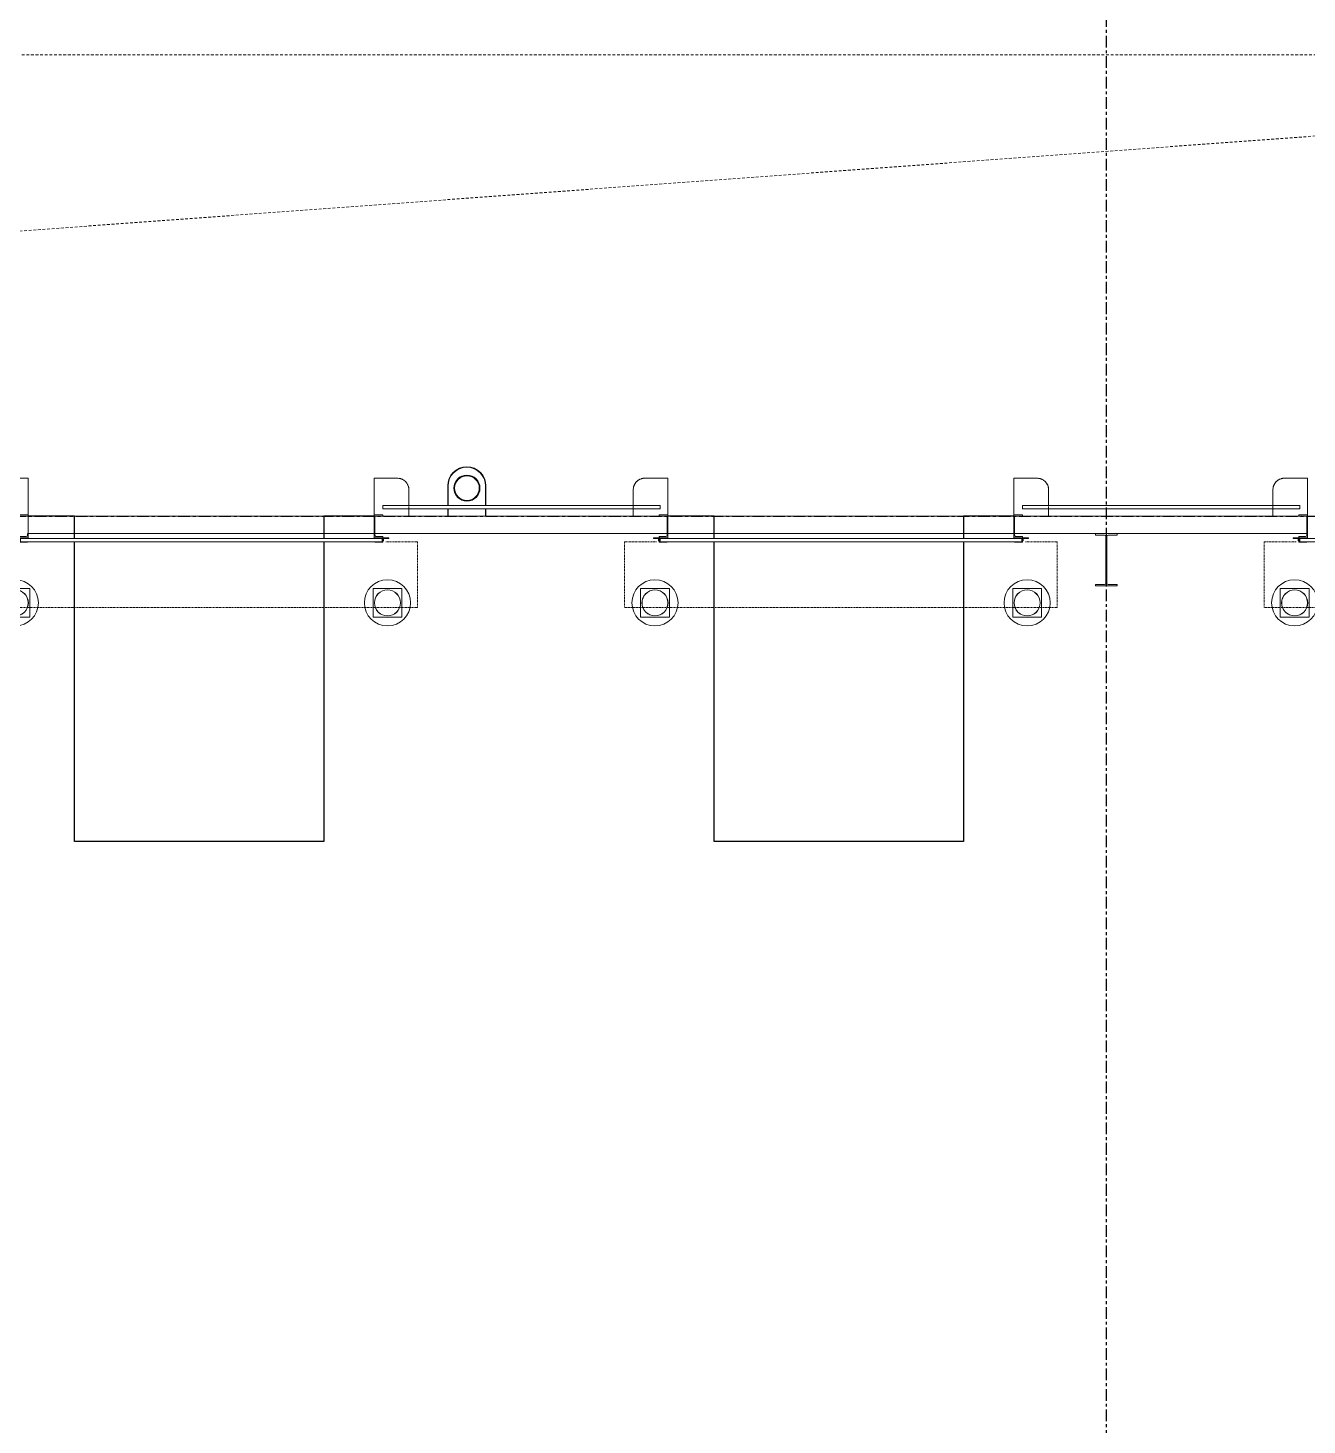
# Model space of a CAD drawing. Header units: millimetres. Extents: x -677815 to 406757, y -145898 to 39000.
# Drawn here: x 33774 to 44862, y -7880 to 4234 of the extents above; entities that cross this region are included whole.
import ezdxf

# ---------------------------------------------------------------- set-up
doc = ezdxf.new("R2010")
doc.units = ezdxf.units.MM
doc.header["$LTSCALE"] = 8
for name, pattern in [('Xref building Toll$0$_SBA Dash - Loose', [5, 3, -2]), ('Xref building Toll$0$_SBA Dash - Tight', [1.6, 1, -0.6]), ('Xref building Toll$0$CENTER', [7, 4, -1, 1, -1]), ('Xref building Toll$0$Grid Line', [22.225, 12.7, -3.175, 3.175, -3.175])]:
    doc.linetypes.add(name, pattern=pattern)
for name, color, linetype, lineweight in [('Xref building Toll$0$A-DETL', 8, 'Continuous', 9), ('Xref building Toll$0$A-DOOR', 8, 'Continuous', 9), ('Xref building Toll$0$A-DOOR-FRAM', 8, 'Continuous', 9), ('Xref building Toll$0$A-FLOR', 8, 'Continuous', 25), ('Xref building Toll$0$A-GENM', 8, 'Continuous', 9), ('Xref building Toll$0$A-WALL', 8, 'Continuous', 9), ('Xref building Toll$0$P-PIPE', 8, 'Continuous', 9), ('Xref building Toll$0$S-COLS', 8, 'Continuous', 9)]:
    doc.layers.add(name, color=color, linetype=linetype, lineweight=lineweight)
doc.layers.add('Xref building Toll$0$S-GRID', color=8, linetype='Continuous')

# ---------------------------------------------------------------- blocks, each defined once
blk = doc.blocks.new('Xref building Toll$0$Toll Grids')
at = {"layer": 'Xref building Toll$0$S-GRID', "linetype": 'Xref building Toll$0$Grid Line'}
for p, q in [((43122, -125373.3), (43122, 36031.5)), ((-9195.8, 0), (280997.7, 0))]:
    blk.add_line(p, q, dxfattribs=at)
blk = doc.blocks.new('Xref building Toll$0$_SBA ROLLER LVDoor_C Clip At Side - 3000W x 3600H-V2-MASTER GROUND FLOOR')
at = {"layer": 'Xref building Toll$0$A-DOOR', "linetype": 'Xref building Toll$0$_SBA Dash - Tight'}
for p, q in [((-1875, 147), (-1875, 717)), ((-1875, 717), (1875, 717)), ((1875, 147), (1875, 717)), ((-1875, 147), (-1600, 147)), ((1600, 147), (1875, 147))]:
    blk.add_line(p, q, dxfattribs=at)
at = {"layer": 'Xref building Toll$0$A-DOOR'}
for p, q in [((-1580, 138), (-1575, 138)), ((-1580, 118), (-1580, 138)), ((-1575, 138), (-1575, 113)), ((-1568, 147), (1568, 147)), ((-1568, 117), (-1568, 147)), ((1568, 147), (1568, 117)), ((1575, 138), (1580, 138)), ((1575, 113), (1575, 138)), ((1580, 138), (1580, 118)), ((-1625, 118), (-1580, 118)), ((-1625, 113), (-1625, 118)), ((-1575, 113), (-1625, 113)), ((-1575, 113), (-1500, 113)), ((-1575, 101), (-1575, 113)), ((-1518, 101), (-1575, 101)), ((1568, 117), (-1568, 117)), ((-1506, 75), (-1506, 89)), ((-1500, 113), (-1500, -87)), ((1500, 113), (1575, 113)), ((1500, -87), (1500, 113)), ((1506, 89), (1506, 75)), ((1575, 101), (1518, 101)), ((1575, 113), (1575, 101)), ((1625, 113), (1575, 113)), ((1580, 118), (1625, 118)), ((1625, 118), (1625, 113)), ((-1575, -87), (-1575, -75)), ((-1500, -87), (-1575, -87)), ((1575, -87), (1500, -87)), ((1575, -75), (1575, -87))]:
    blk.add_line(p, q, dxfattribs=at)
at = {"layer": 'Xref building Toll$0$A-DOOR', "linetype": 'Xref building Toll$0$CENTER'}
for p, q in [((-1800, -75), (-1500, -75)), ((-1800, -305), (-1800, -75)), ((-1800, -75), (1800, -75)), ((-1500, -75), (-1500, -405)), ((1500, -405), (1500, -75)), ((1500, -75), (1800, -75)), ((1800, -75), (1800, -305)), ((-1500, -405), (-1700, -405)), ((1700, -405), (1500, -405))]:
    blk.add_line(p, q, dxfattribs=at)
at = {"layer": 'Xref building Toll$0$A-DOOR'}
for centre, start, end in [((-1518, 89), 360, 90), ((1518, 89), 90, 180)]:
    blk.add_arc(centre, 12, start, end, dxfattribs=at)
at = {"layer": 'Xref building Toll$0$A-DOOR', "linetype": 'Xref building Toll$0$CENTER'}
for centre, start, end in [((-1700, -305), 180, 270), ((1700, -305), 270, 0)]:
    blk.add_arc(centre, 100, start, end, dxfattribs=at)
at = {"layer": 'Xref building Toll$0$A-DOOR-FRAM'}
for p, q in [((-1575, 151), (-1505, 151)), ((-1575, 113), (-1575, 151)), ((-1573, 149), (-1573, 115)), ((-1505, 149), (-1573, 149)), ((-1505, 151), (-1505, 149)), ((1505, 151), (1575, 151)), ((1505, 149), (1505, 151)), ((1573, 149), (1505, 149)), ((1573, 115), (1573, 149)), ((1575, 151), (1575, 113)), ((-1505, 113), (-1575, 113)), ((-1573, 115), (-1505, 115)), ((-1505, 115), (-1505, 113)), ((1505, 115), (1573, 115)), ((1505, 113), (1505, 115)), ((1575, 113), (1505, 113)), ((-1800, -140), (-1800, -75)), ((-1506, -75), (-1500, -75)), ((-1500, -75), (-1500, -405)), ((1500, -75), (1506, -75)), ((1500, -405), (1500, -75)), ((1800, -75), (1800, -140)), ((-1800, -305), (-1800, -169)), ((1800, -169), (1800, -305)), ((-1500, -405), (-1700, -405)), ((1700, -405), (1500, -405))]:
    blk.add_line(p, q, dxfattribs=at)
at = {"layer": 'Xref building Toll$0$A-DOOR-FRAM', "lineweight": 9}
blk.add_line((1562, -75), (-1562, -75), dxfattribs=at)
at = {"layer": 'Xref building Toll$0$A-DOOR-FRAM'}
for centre, start, end in [((-1700, -305), 180, 270), ((1700, -305), 270, 0)]:
    blk.add_arc(centre, 100, start, end, dxfattribs=at)
blk = doc.blocks.new('Xref building Toll$0$Removable - Bollard Cast-In - 165 Bollard 1200 high - B2-623364-MASTER GROUND FLOOR')
at = {"layer": 'Xref building Toll$0$A-GENM'}
for p, q in [((122, 187), (-128, 187)), ((-128, 187), (-128, -63)), ((-128, -63), (-128, 187)), ((-128, 187), (122, 187)), ((-128, 187), (-128, 187)), ((122, -63), (122, 187)), ((122, 187), (122, -63)), ((122, 187), (122, 187)), ((-128, -63), (122, -63)), ((122, -63), (-128, -63)), ((-128, -63), (-128, -63)), ((122, -63), (122, -63))]:
    blk.add_line(p, q, dxfattribs=at)
for radius, start, end in [(200, 360, 180), (200, 0, 180), (200, 360, 180), (200, 0, 180), (113, 360, 180), (112, 0, 180), (200, 180, 360), (200, 180, 360), (200, 180, 360), (200, 180, 360), (113, 180, 360), (112, 180, 360)]:
    blk.add_arc((-3, 62), radius, start, end, dxfattribs=at)
blk = doc.blocks.new('Xref building Toll$0$_SBA ROLLER LVDoor_C Clip At Side - 3000W x 3600H-V1-MASTER GROUND FLOOR')
at = {"layer": 'Xref building Toll$0$A-DOOR', "linetype": 'Xref building Toll$0$_SBA Dash - Tight'}
for p, q in [((-1875, 147), (-1875, 717)), ((-1875, 717), (1875, 717)), ((1875, 147), (1875, 717)), ((-1875, 147), (-1600, 147)), ((1600, 147), (1875, 147))]:
    blk.add_line(p, q, dxfattribs=at)
at = {"layer": 'Xref building Toll$0$A-DOOR'}
for p, q in [((-1580, 138), (-1575, 138)), ((-1580, 118), (-1580, 138)), ((-1575, 138), (-1575, 113)), ((-1568, 147), (1568, 147)), ((-1568, 117), (-1568, 147)), ((1568, 147), (1568, 117)), ((1575, 138), (1580, 138)), ((1575, 113), (1575, 138)), ((1580, 138), (1580, 118)), ((-1625, 118), (-1580, 118)), ((-1625, 113), (-1625, 118)), ((-1575, 113), (-1625, 113)), ((-1575, 113), (-1500, 113)), ((-1575, 101), (-1575, 113)), ((-1518, 101), (-1575, 101)), ((1568, 117), (-1568, 117)), ((-1506, 75), (-1506, 89)), ((-1500, 113), (-1500, -87)), ((1500, 113), (1575, 113)), ((1500, -87), (1500, 113)), ((1506, 89), (1506, 75)), ((1575, 101), (1518, 101)), ((1575, 113), (1575, 101)), ((1625, 113), (1575, 113)), ((1580, 118), (1625, 118)), ((1625, 118), (1625, 113)), ((-1575, -87), (-1575, -75)), ((-1500, -87), (-1575, -87)), ((1575, -87), (1500, -87)), ((1575, -75), (1575, -87))]:
    blk.add_line(p, q, dxfattribs=at)
at = {"layer": 'Xref building Toll$0$A-DOOR', "linetype": 'Xref building Toll$0$CENTER'}
for p, q in [((-1800, -75), (-1500, -75)), ((-1800, -305), (-1800, -75)), ((-1800, -75), (1800, -75)), ((-1500, -75), (-1500, -405)), ((1500, -405), (1500, -75)), ((1500, -75), (1800, -75)), ((1800, -75), (1800, -305)), ((-1500, -405), (-1700, -405)), ((1700, -405), (1500, -405))]:
    blk.add_line(p, q, dxfattribs=at)
at = {"layer": 'Xref building Toll$0$A-DOOR'}
for centre, start, end in [((-1518, 89), 360, 90), ((1518, 89), 90, 180)]:
    blk.add_arc(centre, 12, start, end, dxfattribs=at)
at = {"layer": 'Xref building Toll$0$A-DOOR', "linetype": 'Xref building Toll$0$CENTER'}
for centre, start, end in [((-1700, -305), 180, 270), ((1700, -305), 270, 0)]:
    blk.add_arc(centre, 100, start, end, dxfattribs=at)
at = {"layer": 'Xref building Toll$0$A-DOOR-FRAM'}
for p, q in [((-1575, 151), (-1505, 151)), ((-1575, 113), (-1575, 151)), ((-1573, 149), (-1573, 115)), ((-1505, 149), (-1573, 149)), ((-1505, 151), (-1505, 149)), ((1505, 151), (1575, 151)), ((1505, 149), (1505, 151)), ((1573, 149), (1505, 149)), ((1573, 115), (1573, 149)), ((1575, 151), (1575, 113)), ((-1505, 113), (-1575, 113)), ((-1573, 115), (-1505, 115)), ((-1505, 115), (-1505, 113)), ((1505, 115), (1573, 115)), ((1505, 113), (1505, 115)), ((1575, 113), (1505, 113)), ((-1800, -140), (-1800, -75)), ((-1506, -75), (-1500, -75)), ((-1500, -75), (-1500, -405)), ((1500, -75), (1506, -75)), ((1500, -405), (1500, -75)), ((1800, -75), (1800, -140)), ((-1800, -305), (-1800, -169)), ((1800, -169), (1800, -305)), ((-1500, -405), (-1700, -405)), ((1700, -405), (1500, -405))]:
    blk.add_line(p, q, dxfattribs=at)
at = {"layer": 'Xref building Toll$0$A-DOOR-FRAM', "lineweight": 9}
blk.add_line((1562, -75), (-1562, -75), dxfattribs=at)
at = {"layer": 'Xref building Toll$0$A-DOOR-FRAM'}
for centre, start, end in [((-1700, -305), 180, 270), ((1700, -305), 270, 0)]:
    blk.add_arc(centre, 100, start, end, dxfattribs=at)
blk = doc.blocks.new('Xref building Toll$0$_SBA ROLLER LVDoor_C Clip At Side - 3000W x 3600H-V4-MASTER GROUND FLOOR')
at = {"layer": 'Xref building Toll$0$A-DOOR', "linetype": 'Xref building Toll$0$_SBA Dash - Tight'}
for p, q in [((-1875, 147), (-1875, 717)), ((-1875, 717), (1875, 717)), ((1875, 147), (1875, 717)), ((-1875, 147), (-1600, 147)), ((1600, 147), (1875, 147))]:
    blk.add_line(p, q, dxfattribs=at)
at = {"layer": 'Xref building Toll$0$A-DOOR'}
for p, q in [((-1580, 138), (-1575, 138)), ((-1580, 118), (-1580, 138)), ((-1575, 138), (-1575, 113)), ((-1568, 147), (1568, 147)), ((-1568, 117), (-1568, 147)), ((1568, 147), (1568, 117)), ((1575, 138), (1580, 138)), ((1575, 113), (1575, 138)), ((1580, 138), (1580, 118)), ((-1625, 118), (-1580, 118)), ((-1625, 113), (-1625, 118)), ((-1575, 113), (-1625, 113)), ((-1575, 113), (-1500, 113)), ((-1575, 101), (-1575, 113)), ((-1518, 101), (-1575, 101)), ((1568, 117), (-1568, 117)), ((-1506, 75), (-1506, 89)), ((-1500, 113), (-1500, -87)), ((1500, 113), (1575, 113)), ((1500, -87), (1500, 113)), ((1506, 89), (1506, 75)), ((1575, 101), (1518, 101)), ((1575, 113), (1575, 101)), ((1625, 113), (1575, 113)), ((1580, 118), (1625, 118)), ((1625, 118), (1625, 113)), ((-1575, -87), (-1575, -75)), ((-1500, -87), (-1575, -87)), ((1575, -87), (1500, -87)), ((1575, -75), (1575, -87))]:
    blk.add_line(p, q, dxfattribs=at)
at = {"layer": 'Xref building Toll$0$A-DOOR', "linetype": 'Xref building Toll$0$CENTER'}
for p, q in [((-1800, -75), (-1500, -75)), ((-1800, -305), (-1800, -75)), ((-1800, -75), (1800, -75)), ((-1500, -75), (-1500, -405)), ((1500, -405), (1500, -75)), ((1500, -75), (1800, -75)), ((1800, -75), (1800, -305)), ((-1500, -405), (-1700, -405)), ((1700, -405), (1500, -405))]:
    blk.add_line(p, q, dxfattribs=at)
at = {"layer": 'Xref building Toll$0$A-DOOR'}
for centre, start, end in [((-1518, 89), 360, 90), ((1518, 89), 90, 180)]:
    blk.add_arc(centre, 12, start, end, dxfattribs=at)
at = {"layer": 'Xref building Toll$0$A-DOOR', "linetype": 'Xref building Toll$0$CENTER'}
for centre, start, end in [((-1700, -305), 180, 270), ((1700, -305), 270, 0)]:
    blk.add_arc(centre, 100, start, end, dxfattribs=at)
at = {"layer": 'Xref building Toll$0$A-DOOR-FRAM'}
for p, q in [((-1575, 151), (-1505, 151)), ((-1575, 113), (-1575, 151)), ((-1573, 149), (-1573, 115)), ((-1505, 149), (-1573, 149)), ((-1505, 151), (-1505, 149)), ((1505, 151), (1575, 151)), ((1505, 149), (1505, 151)), ((1573, 149), (1505, 149)), ((1573, 115), (1573, 149)), ((1575, 151), (1575, 113)), ((-1505, 113), (-1575, 113)), ((-1573, 115), (-1505, 115)), ((-1505, 115), (-1505, 113)), ((1505, 115), (1573, 115)), ((1505, 113), (1505, 115)), ((1575, 113), (1505, 113)), ((-1800, -140), (-1800, -75)), ((-1506, -75), (-1500, -75)), ((-1500, -75), (-1500, -405)), ((1500, -75), (1503, -75)), ((1500, -405), (1500, -75)), ((1800, -75), (1800, -140)), ((-1800, -305), (-1800, -169)), ((1800, -169), (1800, -305)), ((-1500, -405), (-1700, -405)), ((1700, -405), (1500, -405))]:
    blk.add_line(p, q, dxfattribs=at)
at = {"layer": 'Xref building Toll$0$A-DOOR-FRAM', "lineweight": 9}
blk.add_line((1562, -75), (-1562, -75), dxfattribs=at)
at = {"layer": 'Xref building Toll$0$A-DOOR-FRAM'}
for centre, start, end in [((-1700, -305), 180, 270), ((1700, -305), 270, 0)]:
    blk.add_arc(centre, 100, start, end, dxfattribs=at)
blk = doc.blocks.new('Xref building Toll$0$DWP_Downpipe - 225mm-1784091-MASTER GROUND FLOOR')
at = {"layer": 'Xref building Toll$0$P-PIPE'}
for radius, start, end in [(113, 0, 180), (112, 0, 180), (113, 180, 360), (112, 180, 0), (107, 0, 180), (108, 360, 180), (107, 180, 360), (108, 180, 360)]:
    blk.add_arc((-34, -236), radius, start, end, dxfattribs=at)
blk = doc.blocks.new('Xref building Toll$0$IVS-GM-DownPipe Cover - DP 225mm-V82-MASTER GROUND FLOOR')
at = {"layer": 'Xref building Toll$0$A-GENM'}
for p, q in [((-166, 0), (-166, -170)), ((-162, -170), (-162, 0)), ((162, 0), (162, -170)), ((166, -170), (166, 0)), ((-166, -199), (-166, -264)), ((-162, -264), (-162, -199)), ((162, -199), (162, -264)), ((166, -264), (166, -199))]:
    blk.add_line(p, q, dxfattribs=at)
for radius, start in [(166, 360), (162, 0)]:
    blk.add_arc((0, 0), radius, start, 180, dxfattribs=at)
blk = doc.blocks.new('Xref building Toll$0$UB-Universal Beam-Column - C1_5_460UB67-1338434-MASTER GROUND FLOOR')
at = {"layer": 'Xref building Toll$0$S-COLS', "lineweight": 18}
for p, q in [((95, 227), (-95, 227)), ((-95, 227), (-95, 214.3)), ((-95, 214.3), (-15.65, 214.3)), ((-4.25, 202.9), (-4.25, -202.9)), ((4.25, -202.9), (4.25, 202.9)), ((15.65, 214.3), (95, 214.3)), ((95, 214.3), (95, 227)), ((-15.65, -214.3), (-95, -214.3)), ((-95, -214.3), (-95, -227)), ((-95, -227), (95, -227)), ((95, -214.3), (15.65, -214.3)), ((95, -227), (95, -214.3))]:
    blk.add_line(p, q, dxfattribs=at)
at = {"layer": 'Xref building Toll$0$S-COLS'}
for p, q in [((-95, 227), (-95, 227)), ((-95, 214.3), (-95, 214.3)), ((95, 227), (95, 227)), ((95, 214.3), (95, 214.3)), ((-95, -214.3), (-95, -214.3)), ((-95, -227), (-95, -227)), ((95, -214.3), (95, -214.3)), ((95, -227), (95, -227))]:
    blk.add_line(p, q, dxfattribs=at)
at = {"layer": 'Xref building Toll$0$S-COLS', "lineweight": 18}
for centre, start, end in [((-15.65, 202.9), 0, 90), ((15.65, 202.9), 90, 180), ((-15.65, -202.9), 270, 0), ((15.65, -202.9), 180, 270)]:
    blk.add_arc(centre, 11.4, start, end, dxfattribs=at)
blk = doc.blocks.new('Xref building Toll$0$building block 28092016')
at = {"layer": 'Xref building Toll$0$A-DETL', "linetype": 'Xref building Toll$0$_SBA Dash - Loose'}
for p, q in [((722550, -667499), (777059, -667499)), ((777059, -667499), (722550, -671499))]:
    blk.add_line(p, q, dxfattribs=at)
at = {"layer": 'Xref building Toll$0$A-FLOR'}
for p, q in [((756728, -671499), (756326, -671499)), ((756728, -671691), (756728, -671499)), ((759326, -671499), (758888, -671499)), ((758888, -671499), (758888, -671691)), ((762273, -671499), (761871, -671499)), ((762273, -671691), (762273, -671499)), ((764871, -671499), (764433, -671499)), ((764433, -671499), (764433, -671691)), ((756728, -674319), (756728, -671721)), ((758888, -671721), (758888, -674319)), ((762273, -674319), (762273, -671721)), ((764433, -671721), (764433, -674319)), ((758888, -674319), (756728, -674319)), ((764433, -674319), (762273, -674319))]:
    blk.add_line(p, q, dxfattribs=at)
at = {"layer": 'Xref building Toll$0$A-WALL'}
for p, q in [((756326, -671499), (759326, -671499)), ((759332, -671499), (761865, -671499)), ((759332, -671499), (759332, -671649)), ((761865, -671649), (761865, -671499)), ((761871, -671499), (764871, -671499)), ((764877, -671499), (767410, -671499)), ((764877, -671499), (764877, -671649)), ((767410, -671649), (767410, -671499)), ((759326, -671649), (756326, -671649)), ((761865, -671649), (759332, -671649)), ((764871, -671649), (761871, -671649)), ((765577, -671649), (764877, -671649)), ((767410, -671649), (765767, -671649))]:
    blk.add_line(p, q, dxfattribs=at)
at = {"layer": 'Xref building Toll$0$A-WALL', "lineweight": 18}
for p, q in [((761803, -671405), (759401, -671405)), ((759401, -671405), (759401, -671434)), ((759401, -671434), (761803, -671434)), ((761803, -671434), (761803, -671405)), ((767348, -671405), (764946, -671405)), ((764946, -671405), (764946, -671434)), ((764946, -671434), (767348, -671434)), ((767348, -671434), (767348, -671405))]:
    blk.add_line(p, q, dxfattribs=at)
at = {"layer": 'Xref building Toll$0$A-DOOR', "rotation": 180}
for name, p in [('Xref building Toll$0$_SBA ROLLER LVDoor_C Clip At Side - 3000W x 3600H-V2-MASTER GROUND FLOOR', (757826, -671574)), ('Xref building Toll$0$_SBA ROLLER LVDoor_C Clip At Side - 3000W x 3600H-V1-MASTER GROUND FLOOR', (763371, -671574)), ('Xref building Toll$0$_SBA ROLLER LVDoor_C Clip At Side - 3000W x 3600H-V4-MASTER GROUND FLOOR', (768916, -671574))]:
    blk.add_blockref(name, p, dxfattribs=at)
at = {"layer": 'Xref building Toll$0$A-GENM'}
for name, p in [('Xref building Toll$0$IVS-GM-DownPipe Cover - DP 225mm-V82-MASTER GROUND FLOOR', (760128, -671236)), ('Xref building Toll$0$Removable - Bollard Cast-In - 165 Bollard 1200 high - B2-623364-MASTER GROUND FLOOR', (756217, -672312)), ('Xref building Toll$0$Removable - Bollard Cast-In - 165 Bollard 1200 high - B2-623364-MASTER GROUND FLOOR', (759443, -672312)), ('Xref building Toll$0$Removable - Bollard Cast-In - 165 Bollard 1200 high - B2-623364-MASTER GROUND FLOOR', (761762, -672312)), ('Xref building Toll$0$Removable - Bollard Cast-In - 165 Bollard 1200 high - B2-623364-MASTER GROUND FLOOR', (764988, -672312)), ('Xref building Toll$0$Removable - Bollard Cast-In - 165 Bollard 1200 high - B2-623364-MASTER GROUND FLOOR', (767307, -672312))]:
    blk.add_blockref(name, p, dxfattribs=at)
at = {"layer": 'Xref building Toll$0$P-PIPE', "rotation": 180}
blk.add_blockref('Xref building Toll$0$DWP_Downpipe - 225mm-1784091-MASTER GROUND FLOOR', (760095, -671491), dxfattribs=at)
at = {"layer": 'Xref building Toll$0$S-COLS'}
blk.add_blockref('Xref building Toll$0$UB-Universal Beam-Column - C1_5_460UB67-1338434-MASTER GROUND FLOOR', (765672, -671876), dxfattribs=at)
blk = doc.blocks.new('Xref building Toll')
for name, p in [('Xref building Toll$0$Toll Grids', (0, 0)), ('Xref building Toll$0$building block 28092016', (-722550, 671499))]:
    blk.add_blockref(name, p)

msp = doc.modelspace()

# ---------------------------------------------------------------- block references
msp.add_blockref('Xref building Toll', (0, 0))

doc.saveas('drawing.dxf')
